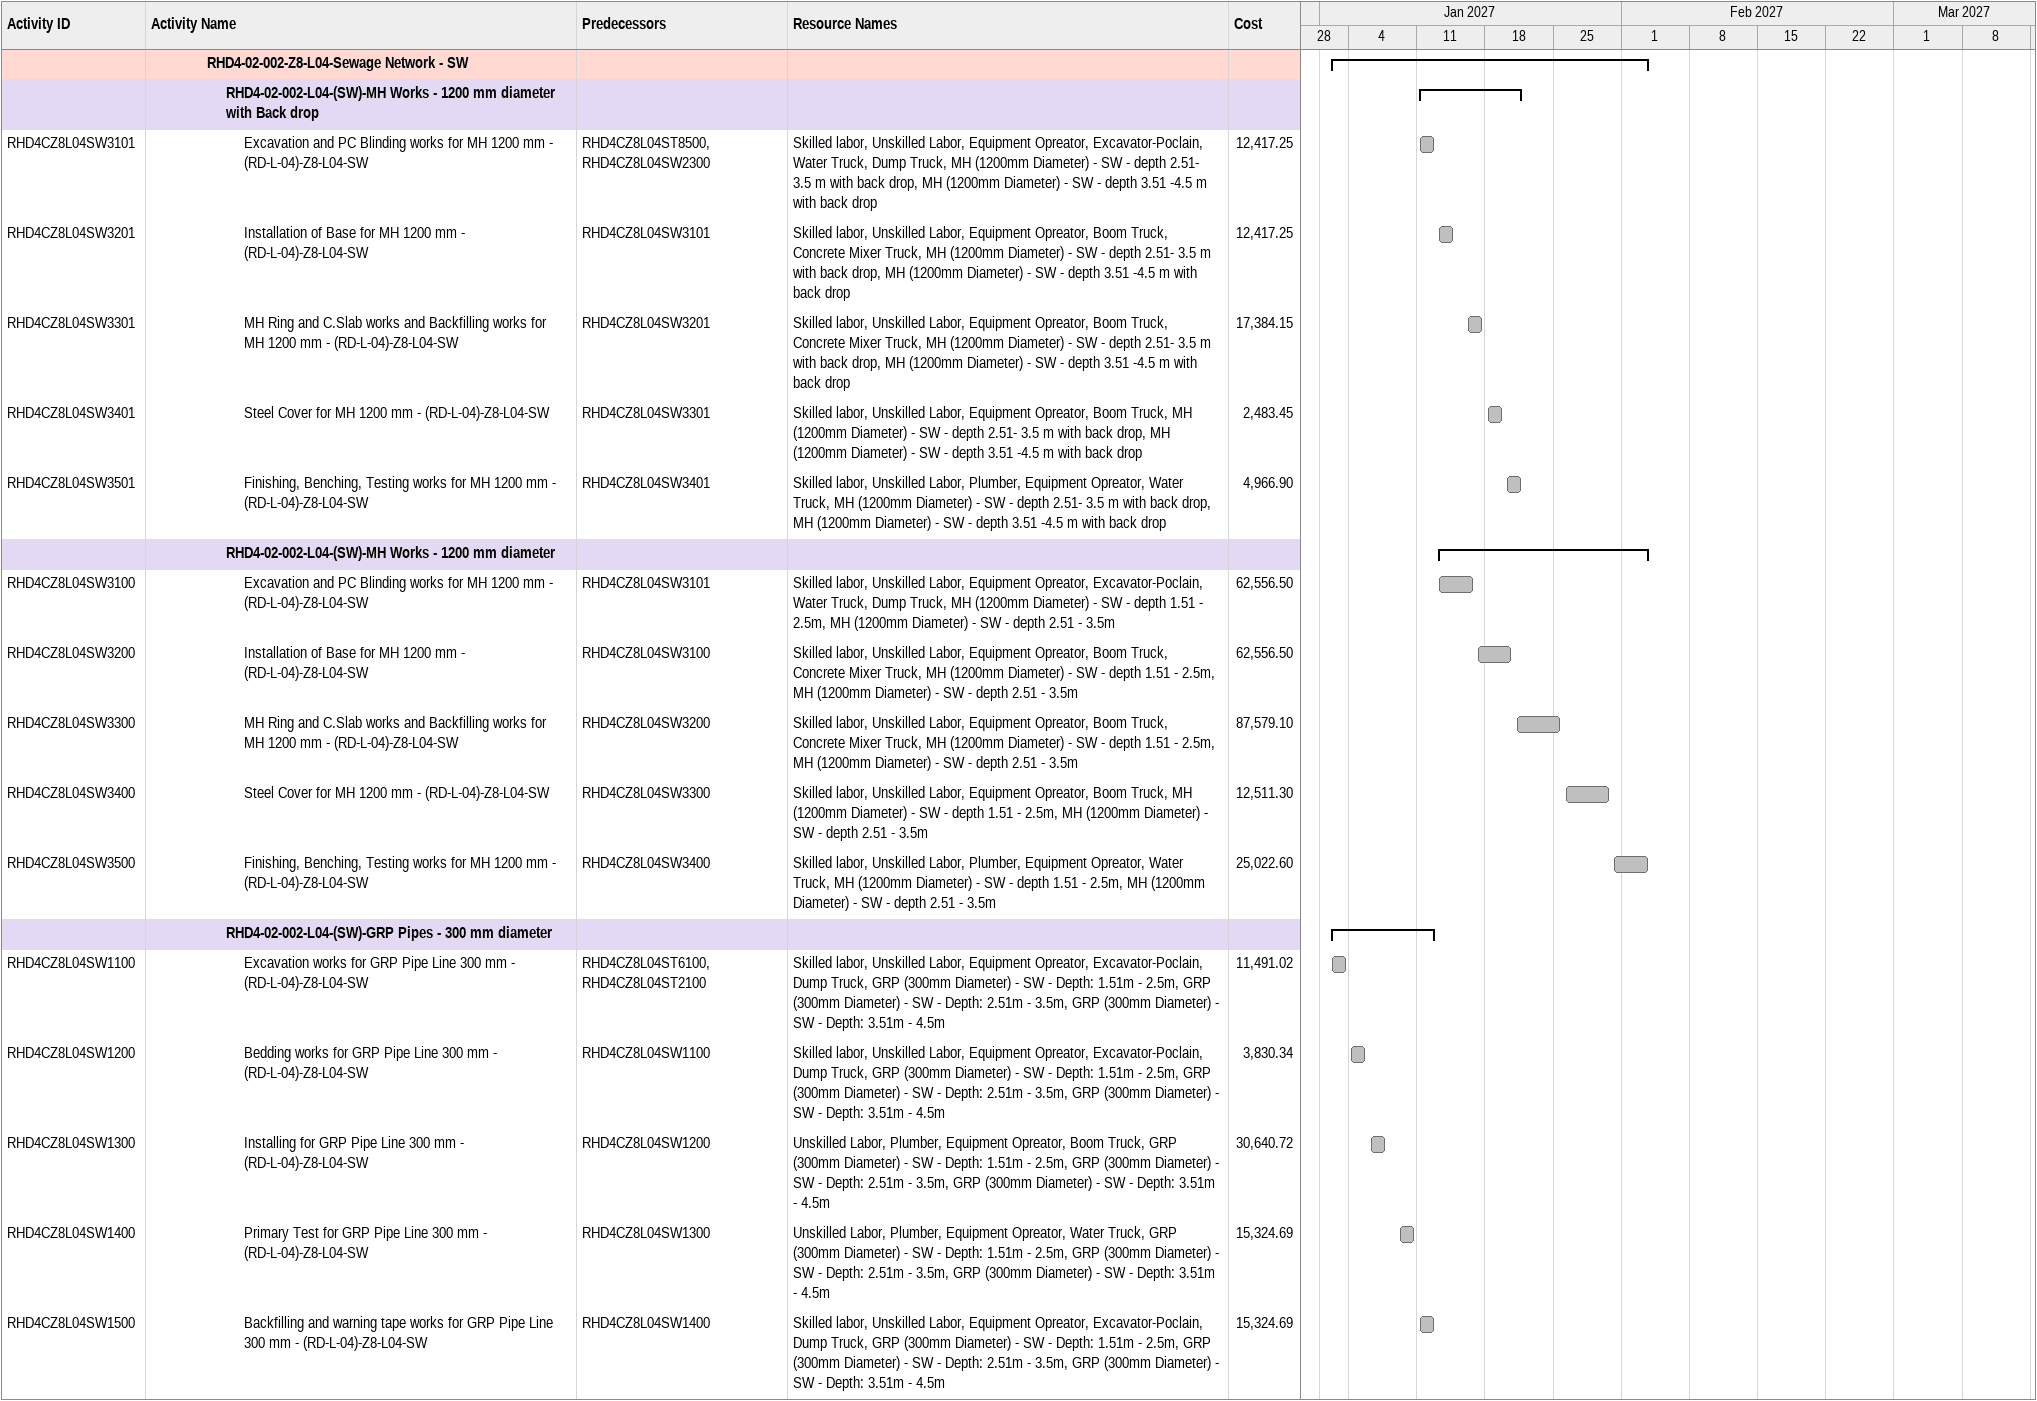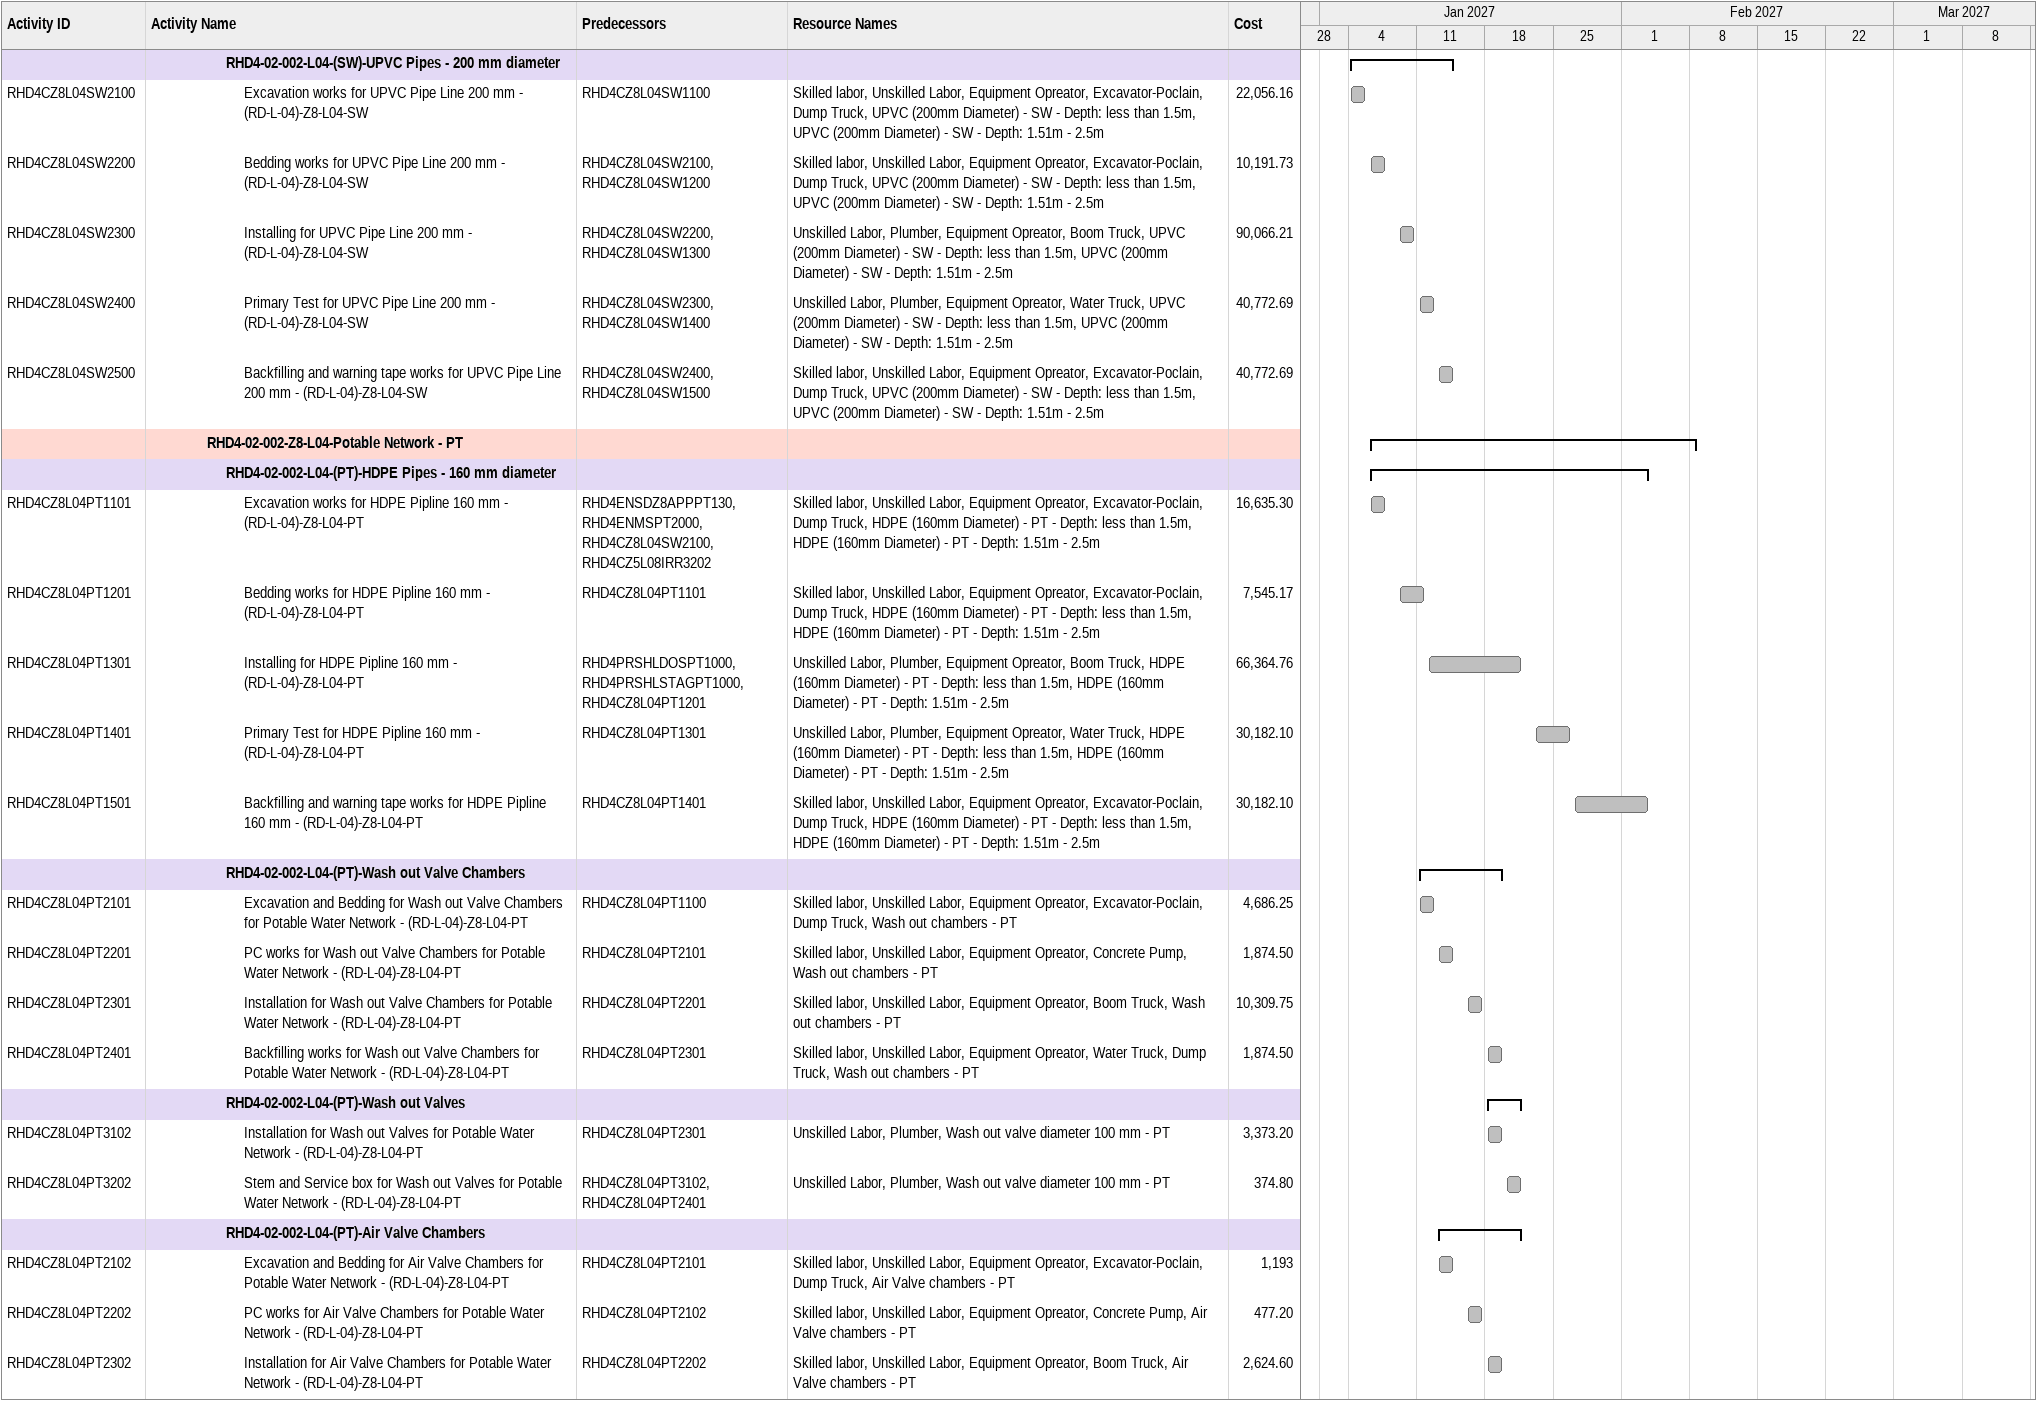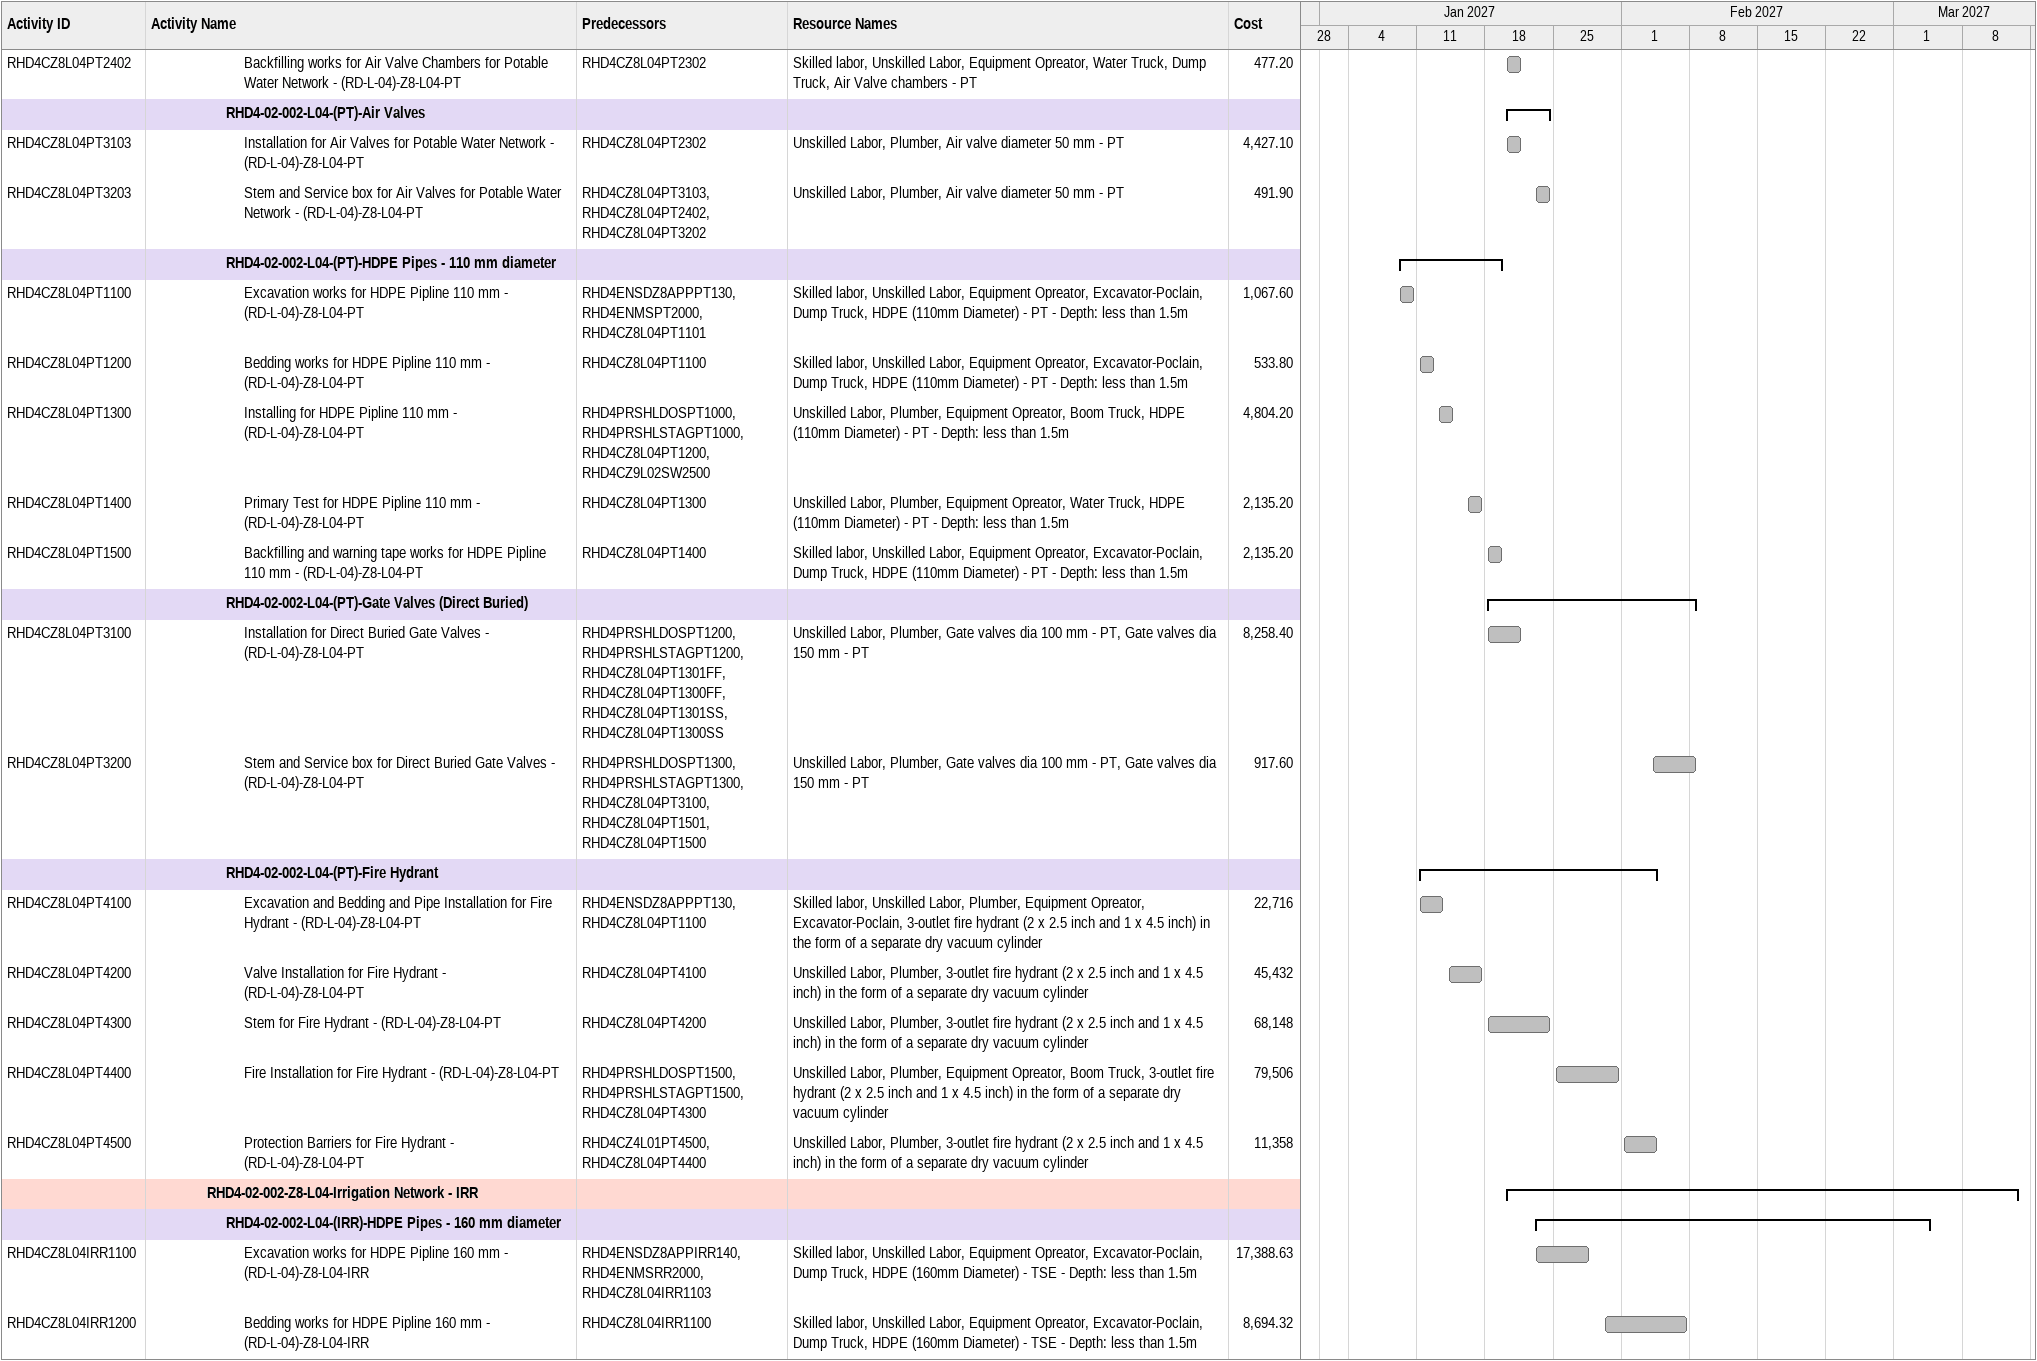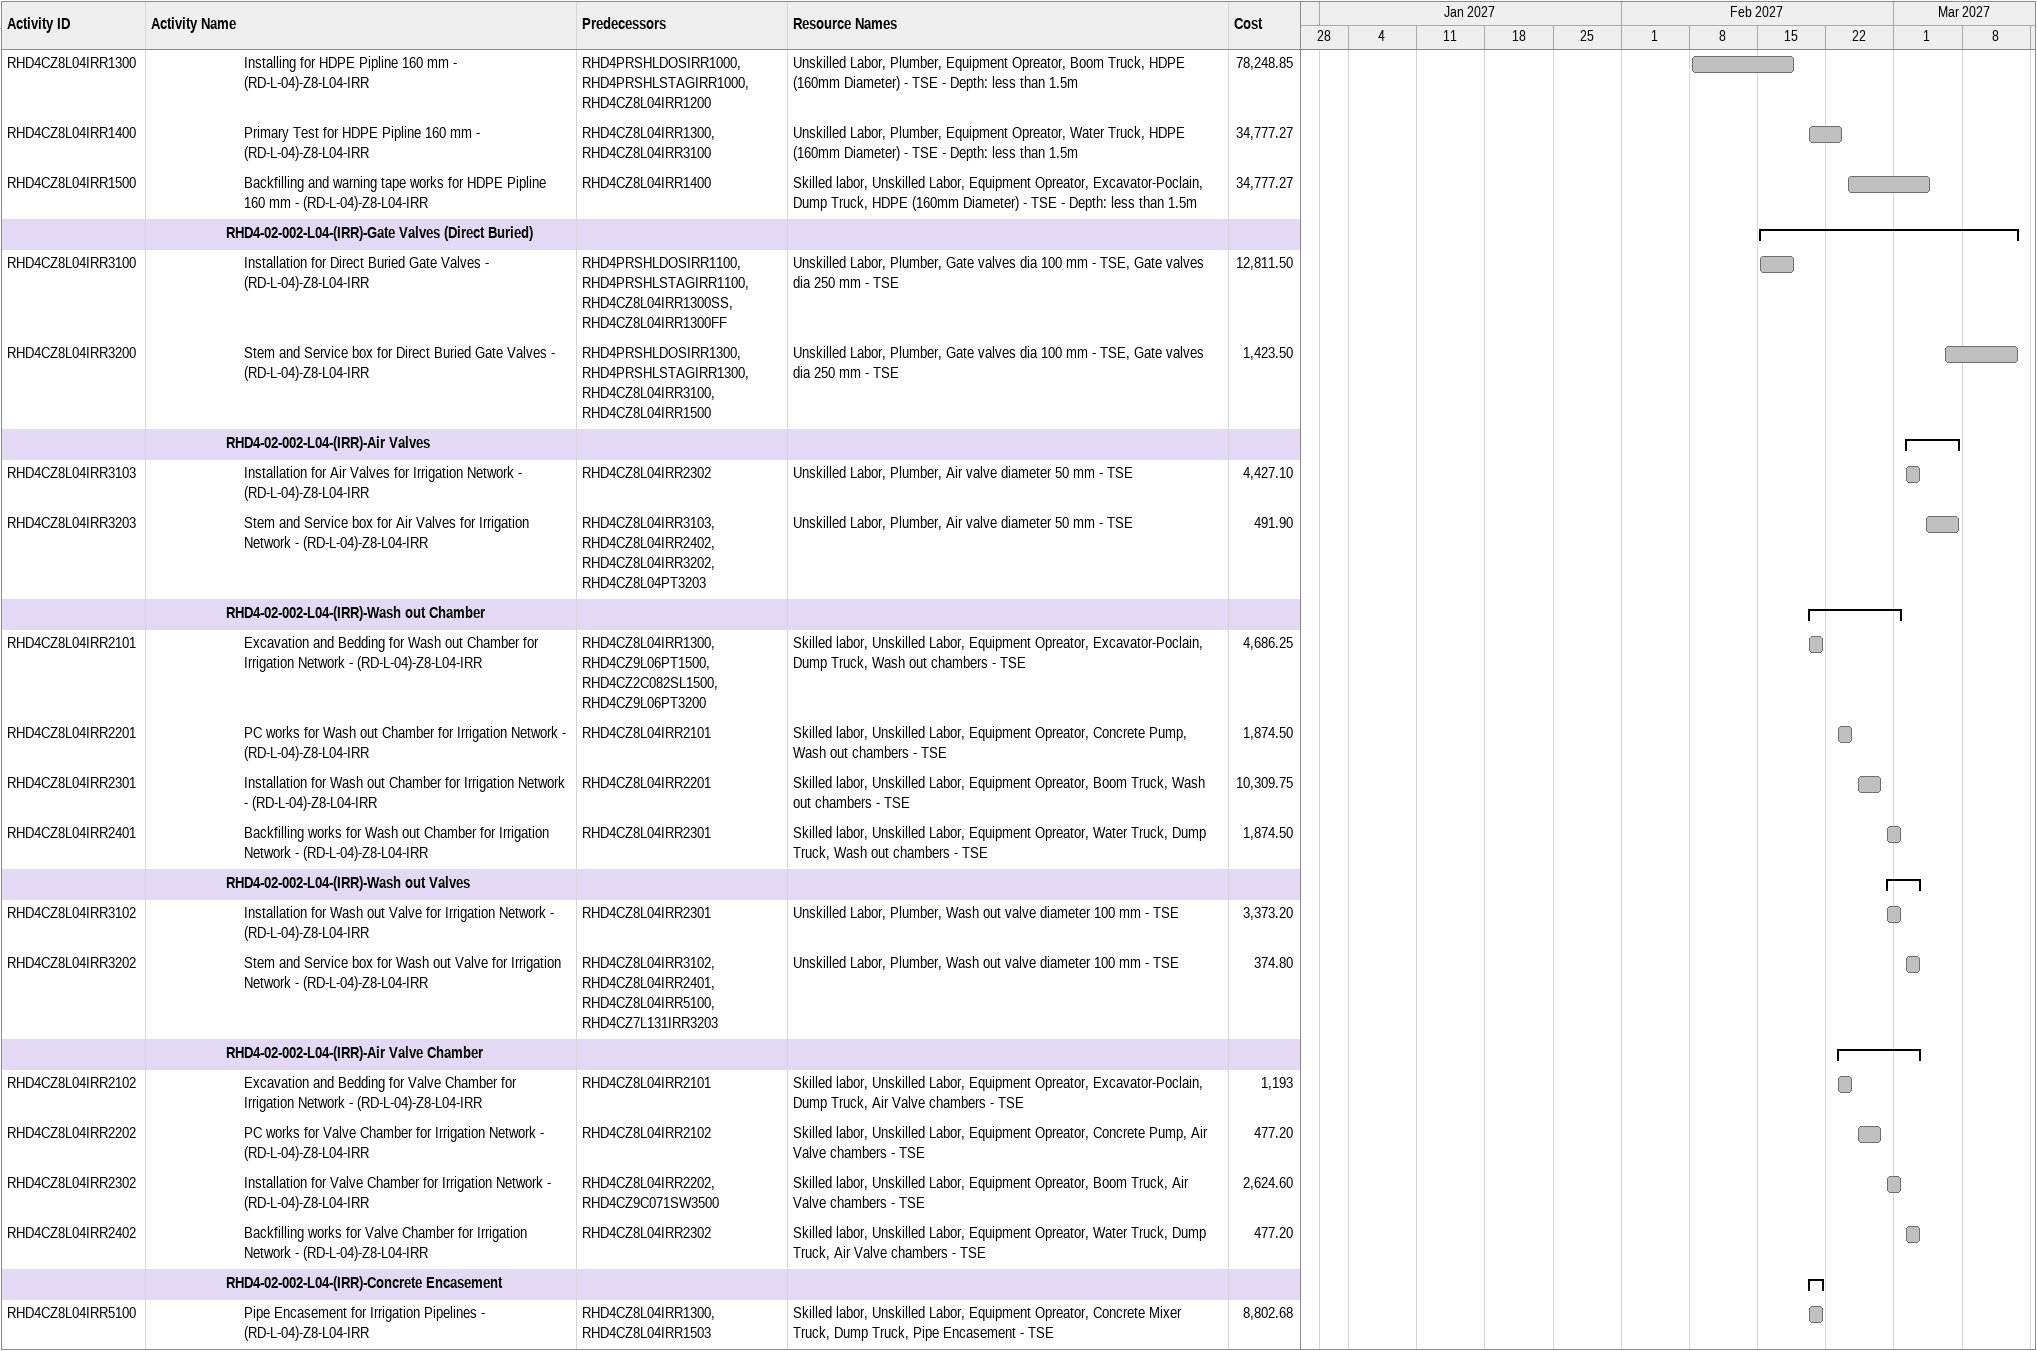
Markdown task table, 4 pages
| ID | Level | Task | Start | Finish | Predecessors | Resources | Cost |
|---|---|---|---|---|---|---|---|
|  | 4 | **RHD4-02-002-Z8-L04-Sewage Network - SW** | 2027-01-02 | 2027-02-03 |  |  |  |
|  | 5 | **RHD4-02-002-L04-(SW)-MH Works - 1200 mm diameter with Back drop** | 2027-01-11 | 2027-01-21 |  |  |  |
| RHD4CZ8L04SW3101 | 6 | Excavation and PC Blinding works for MH 1200 mm - (RD-L-04)-Z8-L04-SW | 2027-01-11 | 2027-01-12 | RHD4CZ8L04ST8500, RHD4CZ8L04SW2300 | Skilled labor, Unskilled Labor, Equipment Opreator, Excavator-Poclain, Water Truck, Dump Truck, MH (1200mm Diameter) - SW - depth 2.51- 3.5 m with back drop, MH (1200mm Diameter) - SW - depth 3.51 -4.5 m with back drop | 12417.25 |
| RHD4CZ8L04SW3201 | 6 | Installation of Base for MH 1200 mm - (RD-L-04)-Z8-L04-SW | 2027-01-13 | 2027-01-14 | RHD4CZ8L04SW3101 | Skilled labor, Unskilled Labor, Equipment Opreator, Boom Truck, Concrete Mixer Truck, MH (1200mm Diameter) - SW - depth 2.51- 3.5 m with back drop, MH (1200mm Diameter) - SW - depth 3.51 -4.5 m with back drop | 12417.25 |
| RHD4CZ8L04SW3301 | 6 | MH Ring and C.Slab works and Backfilling works for MH 1200 mm - (RD-L-04)-Z8-L04-SW | 2027-01-16 | 2027-01-17 | RHD4CZ8L04SW3201 | Skilled labor, Unskilled Labor, Equipment Opreator, Boom Truck, Concrete Mixer Truck, MH (1200mm Diameter) - SW - depth 2.51- 3.5 m with back drop, MH (1200mm Diameter) - SW - depth 3.51 -4.5 m with back drop | 17384.15 |
| RHD4CZ8L04SW3401 | 6 | Steel Cover for MH 1200 mm - (RD-L-04)-Z8-L04-SW | 2027-01-18 | 2027-01-19 | RHD4CZ8L04SW3301 | Skilled labor, Unskilled Labor, Equipment Opreator, Boom Truck, MH (1200mm Diameter) - SW - depth 2.51- 3.5 m with back drop, MH (1200mm Diameter) - SW - depth 3.51 -4.5 m with back drop | 2483.45 |
| RHD4CZ8L04SW3501 | 6 | Finishing, Benching, Testing works for MH 1200 mm - (RD-L-04)-Z8-L04-SW | 2027-01-20 | 2027-01-21 | RHD4CZ8L04SW3401 | Skilled labor, Unskilled Labor, Plumber, Equipment Opreator, Water Truck, MH (1200mm Diameter) - SW - depth 2.51- 3.5 m with back drop, MH (1200mm Diameter) - SW - depth 3.51 -4.5 m with back drop | 4966.90 |
|  | 5 | **RHD4-02-002-L04-(SW)-MH Works - 1200 mm diameter** | 2027-01-13 | 2027-02-03 |  |  |  |
| RHD4CZ8L04SW3100 | 6 | Excavation and PC Blinding works for MH 1200 mm - (RD-L-04)-Z8-L04-SW | 2027-01-13 | 2027-01-16 | RHD4CZ8L04SW3101 | Skilled labor, Unskilled Labor, Equipment Opreator, Excavator-Poclain, Water Truck, Dump Truck, MH (1200mm Diameter) - SW - depth 1.51 - 2.5m, MH (1200mm Diameter) - SW - depth 2.51 - 3.5m | 62556.50 |
| RHD4CZ8L04SW3200 | 6 | Installation of Base for MH 1200 mm - (RD-L-04)-Z8-L04-SW | 2027-01-17 | 2027-01-20 | RHD4CZ8L04SW3100 | Skilled labor, Unskilled Labor, Equipment Opreator, Boom Truck, Concrete Mixer Truck, MH (1200mm Diameter) - SW - depth 1.51 - 2.5m, MH (1200mm Diameter) - SW - depth 2.51 - 3.5m | 62556.50 |
| RHD4CZ8L04SW3300 | 6 | MH Ring and C.Slab works and Backfilling works for MH 1200 mm - (RD-L-04)-Z8-L04-SW | 2027-01-21 | 2027-01-25 | RHD4CZ8L04SW3200 | Skilled labor, Unskilled Labor, Equipment Opreator, Boom Truck, Concrete Mixer Truck, MH (1200mm Diameter) - SW - depth 1.51 - 2.5m, MH (1200mm Diameter) - SW - depth 2.51 - 3.5m | 87579.10 |
| RHD4CZ8L04SW3400 | 6 | Steel Cover for MH 1200 mm - (RD-L-04)-Z8-L04-SW | 2027-01-26 | 2027-01-30 | RHD4CZ8L04SW3300 | Skilled labor, Unskilled Labor, Equipment Opreator, Boom Truck, MH (1200mm Diameter) - SW - depth 1.51 - 2.5m, MH (1200mm Diameter) - SW - depth 2.51 - 3.5m | 12511.30 |
| RHD4CZ8L04SW3500 | 6 | Finishing, Benching, Testing works for MH 1200 mm - (RD-L-04)-Z8-L04-SW | 2027-01-31 | 2027-02-03 | RHD4CZ8L04SW3400 | Skilled labor, Unskilled Labor, Plumber, Equipment Opreator, Water Truck, MH (1200mm Diameter) - SW - depth 1.51 - 2.5m, MH (1200mm Diameter) - SW - depth 2.51 - 3.5m | 25022.60 |
|  | 5 | **RHD4-02-002-L04-(SW)-GRP Pipes - 300 mm diameter** | 2027-01-02 | 2027-01-12 |  |  |  |
| RHD4CZ8L04SW1100 | 6 | Excavation works for GRP Pipe Line 300 mm - (RD-L-04)-Z8-L04-SW | 2027-01-02 | 2027-01-03 | RHD4CZ8L04ST6100, RHD4CZ8L04ST2100 | Skilled labor, Unskilled Labor, Equipment Opreator, Excavator-Poclain, Dump Truck, GRP (300mm Diameter) - SW - Depth: 1.51m - 2.5m, GRP (300mm Diameter) - SW - Depth: 2.51m - 3.5m, GRP (300mm Diameter) - SW - Depth: 3.51m - 4.5m | 11491.02 |
| RHD4CZ8L04SW1200 | 6 | Bedding works for GRP Pipe Line 300 mm - (RD-L-04)-Z8-L04-SW | 2027-01-04 | 2027-01-05 | RHD4CZ8L04SW1100 | Skilled labor, Unskilled Labor, Equipment Opreator, Excavator-Poclain, Dump Truck, GRP (300mm Diameter) - SW - Depth: 1.51m - 2.5m, GRP (300mm Diameter) - SW - Depth: 2.51m - 3.5m, GRP (300mm Diameter) - SW - Depth: 3.51m - 4.5m | 3830.34 |
| RHD4CZ8L04SW1300 | 6 | Installing for GRP Pipe Line 300 mm - (RD-L-04)-Z8-L04-SW | 2027-01-06 | 2027-01-07 | RHD4CZ8L04SW1200 | Unskilled Labor, Plumber, Equipment Opreator, Boom Truck, GRP (300mm Diameter) - SW - Depth: 1.51m - 2.5m, GRP (300mm Diameter) - SW - Depth: 2.51m - 3.5m, GRP (300mm Diameter) - SW - Depth: 3.51m - 4.5m | 30640.72 |
| RHD4CZ8L04SW1400 | 6 | Primary Test for GRP Pipe Line 300 mm - (RD-L-04)-Z8-L04-SW | 2027-01-09 | 2027-01-10 | RHD4CZ8L04SW1300 | Unskilled Labor, Plumber, Equipment Opreator, Water Truck, GRP (300mm Diameter) - SW - Depth: 1.51m - 2.5m, GRP (300mm Diameter) - SW - Depth: 2.51m - 3.5m, GRP (300mm Diameter) - SW - Depth: 3.51m - 4.5m | 15324.69 |
| RHD4CZ8L04SW1500 | 6 | Backfilling and warning tape works for GRP Pipe Line 300 mm - (RD-L-04)-Z8-L04-SW | 2027-01-11 | 2027-01-12 | RHD4CZ8L04SW1400 | Skilled labor, Unskilled Labor, Equipment Opreator, Excavator-Poclain, Dump Truck, GRP (300mm Diameter) - SW - Depth: 1.51m - 2.5m, GRP (300mm Diameter) - SW - Depth: 2.51m - 3.5m, GRP (300mm Diameter) - SW - Depth: 3.51m - 4.5m | 15324.69 |
|  | 5 | **RHD4-02-002-L04-(SW)-UPVC Pipes - 200 mm diameter** | 2027-01-04 | 2027-01-14 |  |  |  |
| RHD4CZ8L04SW2100 | 6 | Excavation works for UPVC Pipe Line 200 mm - (RD-L-04)-Z8-L04-SW | 2027-01-04 | 2027-01-05 | RHD4CZ8L04SW1100 | Skilled labor, Unskilled Labor, Equipment Opreator, Excavator-Poclain, Dump Truck, UPVC (200mm Diameter) - SW - Depth: less than 1.5m, UPVC (200mm Diameter) - SW - Depth: 1.51m - 2.5m | 22056.16 |
| RHD4CZ8L04SW2200 | 6 | Bedding works for UPVC Pipe Line 200 mm - (RD-L-04)-Z8-L04-SW | 2027-01-06 | 2027-01-07 | RHD4CZ8L04SW2100, RHD4CZ8L04SW1200 | Skilled labor, Unskilled Labor, Equipment Opreator, Excavator-Poclain, Dump Truck, UPVC (200mm Diameter) - SW - Depth: less than 1.5m, UPVC (200mm Diameter) - SW - Depth: 1.51m - 2.5m | 10191.73 |
| RHD4CZ8L04SW2300 | 6 | Installing for UPVC Pipe Line 200 mm - (RD-L-04)-Z8-L04-SW | 2027-01-09 | 2027-01-10 | RHD4CZ8L04SW2200, RHD4CZ8L04SW1300 | Unskilled Labor, Plumber, Equipment Opreator, Boom Truck, UPVC (200mm Diameter) - SW - Depth: less than 1.5m, UPVC (200mm Diameter) - SW - Depth: 1.51m - 2.5m | 90066.21 |
| RHD4CZ8L04SW2400 | 6 | Primary Test for UPVC Pipe Line 200 mm - (RD-L-04)-Z8-L04-SW | 2027-01-11 | 2027-01-12 | RHD4CZ8L04SW2300, RHD4CZ8L04SW1400 | Unskilled Labor, Plumber, Equipment Opreator, Water Truck, UPVC (200mm Diameter) - SW - Depth: less than 1.5m, UPVC (200mm Diameter) - SW - Depth: 1.51m - 2.5m | 40772.69 |
| RHD4CZ8L04SW2500 | 6 | Backfilling and warning tape works for UPVC Pipe Line 200 mm - (RD-L-04)-Z8-L04-SW | 2027-01-13 | 2027-01-14 | RHD4CZ8L04SW2400, RHD4CZ8L04SW1500 | Skilled labor, Unskilled Labor, Equipment Opreator, Excavator-Poclain, Dump Truck, UPVC (200mm Diameter) - SW - Depth: less than 1.5m, UPVC (200mm Diameter) - SW - Depth: 1.51m - 2.5m | 40772.69 |
|  | 4 | **RHD4-02-002-Z8-L04-Potable Network - PT** | 2027-01-06 | 2027-02-08 |  |  |  |
|  | 5 | **RHD4-02-002-L04-(PT)-HDPE Pipes - 160 mm diameter** | 2027-01-06 | 2027-02-03 |  |  |  |
| RHD4CZ8L04PT1101 | 6 | Excavation works for HDPE Pipline 160 mm - (RD-L-04)-Z8-L04-PT | 2027-01-06 | 2027-01-07 | RHD4ENSDZ8APPPT130, RHD4ENMSPT2000, RHD4CZ8L04SW2100, RHD4CZ5L08IRR3202 | Skilled labor, Unskilled Labor, Equipment Opreator, Excavator-Poclain, Dump Truck, HDPE (160mm Diameter) - PT - Depth: less than 1.5m, HDPE (160mm Diameter) - PT - Depth: 1.51m - 2.5m | 16635.30 |
| RHD4CZ8L04PT1201 | 6 | Bedding works for HDPE Pipline 160 mm - (RD-L-04)-Z8-L04-PT | 2027-01-09 | 2027-01-11 | RHD4CZ8L04PT1101 | Skilled labor, Unskilled Labor, Equipment Opreator, Excavator-Poclain, Dump Truck, HDPE (160mm Diameter) - PT - Depth: less than 1.5m, HDPE (160mm Diameter) - PT - Depth: 1.51m - 2.5m | 7545.17 |
| RHD4CZ8L04PT1301 | 6 | Installing for HDPE Pipline 160 mm - (RD-L-04)-Z8-L04-PT | 2027-01-12 | 2027-01-21 | RHD4PRSHLDOSPT1000, RHD4PRSHLSTAGPT1000, RHD4CZ8L04PT1201 | Unskilled Labor, Plumber, Equipment Opreator, Boom Truck, HDPE (160mm Diameter) - PT - Depth: less than 1.5m, HDPE (160mm Diameter) - PT - Depth: 1.51m - 2.5m | 66364.76 |
| RHD4CZ8L04PT1401 | 6 | Primary Test for HDPE Pipline 160 mm - (RD-L-04)-Z8-L04-PT | 2027-01-23 | 2027-01-26 | RHD4CZ8L04PT1301 | Unskilled Labor, Plumber, Equipment Opreator, Water Truck, HDPE (160mm Diameter) - PT - Depth: less than 1.5m, HDPE (160mm Diameter) - PT - Depth: 1.51m - 2.5m | 30182.10 |
| RHD4CZ8L04PT1501 | 6 | Backfilling and warning tape works for HDPE Pipline 160 mm - (RD-L-04)-Z8-L04-PT | 2027-01-27 | 2027-02-03 | RHD4CZ8L04PT1401 | Skilled labor, Unskilled Labor, Equipment Opreator, Excavator-Poclain, Dump Truck, HDPE (160mm Diameter) - PT - Depth: less than 1.5m, HDPE (160mm Diameter) - PT - Depth: 1.51m - 2.5m | 30182.10 |
|  | 5 | **RHD4-02-002-L04-(PT)-Wash out Valve Chambers** | 2027-01-11 | 2027-01-19 |  |  |  |
| RHD4CZ8L04PT2101 | 6 | Excavation and Bedding for Wash out Valve Chambers for Potable Water Network - (RD-L-04)-Z8-L04-PT | 2027-01-11 | 2027-01-12 | RHD4CZ8L04PT1100 | Skilled labor, Unskilled Labor, Equipment Opreator, Excavator-Poclain, Dump Truck, Wash out chambers - PT | 4686.25 |
| RHD4CZ8L04PT2201 | 6 | PC works for Wash out Valve Chambers for Potable Water Network - (RD-L-04)-Z8-L04-PT | 2027-01-13 | 2027-01-14 | RHD4CZ8L04PT2101 | Skilled labor, Unskilled Labor, Equipment Opreator, Concrete Pump, Wash out chambers - PT | 1874.50 |
| RHD4CZ8L04PT2301 | 6 | Installation for Wash out Valve Chambers for Potable Water Network - (RD-L-04)-Z8-L04-PT | 2027-01-16 | 2027-01-17 | RHD4CZ8L04PT2201 | Skilled labor, Unskilled Labor, Equipment Opreator, Boom Truck, Wash out chambers - PT | 10309.75 |
| RHD4CZ8L04PT2401 | 6 | Backfilling works for Wash out Valve Chambers for Potable Water Network - (RD-L-04)-Z8-L04-PT | 2027-01-18 | 2027-01-19 | RHD4CZ8L04PT2301 | Skilled labor, Unskilled Labor, Equipment Opreator, Water Truck, Dump Truck, Wash out chambers - PT | 1874.50 |
|  | 5 | **RHD4-02-002-L04-(PT)-Wash out Valves** | 2027-01-18 | 2027-01-21 |  |  |  |
| RHD4CZ8L04PT3102 | 6 | Installation for Wash out Valves for Potable Water Network - (RD-L-04)-Z8-L04-PT | 2027-01-18 | 2027-01-19 | RHD4CZ8L04PT2301 | Unskilled Labor, Plumber, Wash out valve diameter 100 mm - PT | 3373.20 |
| RHD4CZ8L04PT3202 | 6 | Stem and Service box for Wash out Valves for Potable Water Network - (RD-L-04)-Z8-L04-PT | 2027-01-20 | 2027-01-21 | RHD4CZ8L04PT3102, RHD4CZ8L04PT2401 | Unskilled Labor, Plumber, Wash out valve diameter 100 mm - PT | 374.80 |
|  | 5 | **RHD4-02-002-L04-(PT)-Air Valve Chambers** | 2027-01-13 | 2027-01-21 |  |  |  |
| RHD4CZ8L04PT2102 | 6 | Excavation and Bedding for Air Valve Chambers for Potable Water Network - (RD-L-04)-Z8-L04-PT | 2027-01-13 | 2027-01-14 | RHD4CZ8L04PT2101 | Skilled labor, Unskilled Labor, Equipment Opreator, Excavator-Poclain, Dump Truck, Air Valve chambers - PT | 1193 |
| RHD4CZ8L04PT2202 | 6 | PC works for Air Valve Chambers for Potable Water Network - (RD-L-04)-Z8-L04-PT | 2027-01-16 | 2027-01-17 | RHD4CZ8L04PT2102 | Skilled labor, Unskilled Labor, Equipment Opreator, Concrete Pump, Air Valve chambers - PT | 477.20 |
| RHD4CZ8L04PT2302 | 6 | Installation for Air Valve Chambers for Potable Water Network - (RD-L-04)-Z8-L04-PT | 2027-01-18 | 2027-01-19 | RHD4CZ8L04PT2202 | Skilled labor, Unskilled Labor, Equipment Opreator, Boom Truck, Air Valve chambers - PT | 2624.60 |
| RHD4CZ8L04PT2402 | 6 | Backfilling works for Air Valve Chambers for Potable Water Network - (RD-L-04)-Z8-L04-PT | 2027-01-20 | 2027-01-21 | RHD4CZ8L04PT2302 | Skilled labor, Unskilled Labor, Equipment Opreator, Water Truck, Dump Truck, Air Valve chambers - PT | 477.20 |
|  | 5 | **RHD4-02-002-L04-(PT)-Air Valves** | 2027-01-20 | 2027-01-24 |  |  |  |
| RHD4CZ8L04PT3103 | 6 | Installation for Air Valves for Potable Water Network - (RD-L-04)-Z8-L04-PT | 2027-01-20 | 2027-01-21 | RHD4CZ8L04PT2302 | Unskilled Labor, Plumber, Air valve diameter 50 mm - PT | 4427.10 |
| RHD4CZ8L04PT3203 | 6 | Stem and Service box for Air Valves for Potable Water Network - (RD-L-04)-Z8-L04-PT | 2027-01-23 | 2027-01-24 | RHD4CZ8L04PT3103, RHD4CZ8L04PT2402, RHD4CZ8L04PT3202 | Unskilled Labor, Plumber, Air valve diameter 50 mm - PT | 491.90 |
|  | 5 | **RHD4-02-002-L04-(PT)-HDPE Pipes - 110 mm diameter** | 2027-01-09 | 2027-01-19 |  |  |  |
| RHD4CZ8L04PT1100 | 6 | Excavation works for HDPE Pipline 110 mm - (RD-L-04)-Z8-L04-PT | 2027-01-09 | 2027-01-10 | RHD4ENSDZ8APPPT130, RHD4ENMSPT2000, RHD4CZ8L04PT1101 | Skilled labor, Unskilled Labor, Equipment Opreator, Excavator-Poclain, Dump Truck, HDPE (110mm Diameter) - PT - Depth: less than 1.5m | 1067.60 |
| RHD4CZ8L04PT1200 | 6 | Bedding works for HDPE Pipline 110 mm - (RD-L-04)-Z8-L04-PT | 2027-01-11 | 2027-01-12 | RHD4CZ8L04PT1100 | Skilled labor, Unskilled Labor, Equipment Opreator, Excavator-Poclain, Dump Truck, HDPE (110mm Diameter) - PT - Depth: less than 1.5m | 533.80 |
| RHD4CZ8L04PT1300 | 6 | Installing for HDPE Pipline 110 mm - (RD-L-04)-Z8-L04-PT | 2027-01-13 | 2027-01-14 | RHD4PRSHLDOSPT1000, RHD4PRSHLSTAGPT1000, RHD4CZ8L04PT1200, RHD4CZ9L02SW2500 | Unskilled Labor, Plumber, Equipment Opreator, Boom Truck, HDPE (110mm Diameter) - PT - Depth: less than 1.5m | 4804.20 |
| RHD4CZ8L04PT1400 | 6 | Primary Test for HDPE Pipline 110 mm - (RD-L-04)-Z8-L04-PT | 2027-01-16 | 2027-01-17 | RHD4CZ8L04PT1300 | Unskilled Labor, Plumber, Equipment Opreator, Water Truck, HDPE (110mm Diameter) - PT - Depth: less than 1.5m | 2135.20 |
| RHD4CZ8L04PT1500 | 6 | Backfilling and warning tape works for HDPE Pipline 110 mm - (RD-L-04)-Z8-L04-PT | 2027-01-18 | 2027-01-19 | RHD4CZ8L04PT1400 | Skilled labor, Unskilled Labor, Equipment Opreator, Excavator-Poclain, Dump Truck, HDPE (110mm Diameter) - PT - Depth: less than 1.5m | 2135.20 |
|  | 5 | **RHD4-02-002-L04-(PT)-Gate Valves (Direct Buried)** | 2027-01-18 | 2027-02-08 |  |  |  |
| RHD4CZ8L04PT3100 | 6 | Installation for Direct Buried Gate Valves - (RD-L-04)-Z8-L04-PT | 2027-01-18 | 2027-01-21 | RHD4PRSHLDOSPT1200, RHD4PRSHLSTAGPT1200, RHD4CZ8L04PT1301FF, RHD4CZ8L04PT1300FF, RHD4CZ8L04PT1301SS, RHD4CZ8L04PT1300SS | Unskilled Labor, Plumber, Gate valves dia 100 mm - PT, Gate valves dia 150 mm - PT | 8258.40 |
| RHD4CZ8L04PT3200 | 6 | Stem and Service box for Direct Buried Gate Valves - (RD-L-04)-Z8-L04-PT | 2027-02-04 | 2027-02-08 | RHD4PRSHLDOSPT1300, RHD4PRSHLSTAGPT1300, RHD4CZ8L04PT3100, RHD4CZ8L04PT1501, RHD4CZ8L04PT1500 | Unskilled Labor, Plumber, Gate valves dia 100 mm - PT, Gate valves dia 150 mm - PT | 917.60 |
|  | 5 | **RHD4-02-002-L04-(PT)-Fire Hydrant** | 2027-01-11 | 2027-02-04 |  |  |  |
| RHD4CZ8L04PT4100 | 6 | Excavation and Bedding and Pipe Installation for Fire Hydrant - (RD-L-04)-Z8-L04-PT | 2027-01-11 | 2027-01-13 | RHD4ENSDZ8APPPT130, RHD4CZ8L04PT1100 | Skilled labor, Unskilled Labor, Plumber, Equipment Opreator, Excavator-Poclain, 3-outlet fire hydrant (2 x 2.5 inch and 1 x 4.5 inch) in the form of a separate dry vacuum cylinder | 22716 |
| RHD4CZ8L04PT4200 | 6 | Valve Installation for Fire Hydrant - (RD-L-04)-Z8-L04-PT | 2027-01-14 | 2027-01-17 | RHD4CZ8L04PT4100 | Unskilled Labor, Plumber, 3-outlet fire hydrant (2 x 2.5 inch and 1 x 4.5 inch) in the form of a separate dry vacuum cylinder | 45432 |
| RHD4CZ8L04PT4300 | 6 | Stem for Fire Hydrant - (RD-L-04)-Z8-L04-PT | 2027-01-18 | 2027-01-24 | RHD4CZ8L04PT4200 | Unskilled Labor, Plumber, 3-outlet fire hydrant (2 x 2.5 inch and 1 x 4.5 inch) in the form of a separate dry vacuum cylinder | 68148 |
| RHD4CZ8L04PT4400 | 6 | Fire Installation for Fire Hydrant - (RD-L-04)-Z8-L04-PT | 2027-01-25 | 2027-01-31 | RHD4PRSHLDOSPT1500, RHD4PRSHLSTAGPT1500, RHD4CZ8L04PT4300 | Unskilled Labor, Plumber, Equipment Opreator, Boom Truck, 3-outlet fire hydrant (2 x 2.5 inch and 1 x 4.5 inch) in the form of a separate dry vacuum cylinder | 79506 |
| RHD4CZ8L04PT4500 | 6 | Protection Barriers for Fire Hydrant - (RD-L-04)-Z8-L04-PT | 2027-02-01 | 2027-02-04 | RHD4CZ4L01PT4500, RHD4CZ8L04PT4400 | Unskilled Labor, Plumber, 3-outlet fire hydrant (2 x 2.5 inch and 1 x 4.5 inch) in the form of a separate dry vacuum cylinder | 11358 |
|  | 4 | **RHD4-02-002-Z8-L04-Irrigation Network - IRR** | 2027-01-20 | 2027-03-13 |  |  |  |
|  | 5 | **RHD4-02-002-L04-(IRR)-HDPE Pipes - 160 mm diameter** | 2027-01-23 | 2027-03-04 |  |  |  |
| RHD4CZ8L04IRR1100 | 6 | Excavation works for HDPE Pipline 160 mm - (RD-L-04)-Z8-L04-IRR | 2027-01-23 | 2027-01-28 | RHD4ENSDZ8APPIRR140, RHD4ENMSRR2000, RHD4CZ8L04IRR1103 | Skilled labor, Unskilled Labor, Equipment Opreator, Excavator-Poclain, Dump Truck, HDPE (160mm Diameter) - TSE - Depth: less than 1.5m | 17388.63 |
| RHD4CZ8L04IRR1200 | 6 | Bedding works for HDPE Pipline 160 mm - (RD-L-04)-Z8-L04-IRR | 2027-01-30 | 2027-02-07 | RHD4CZ8L04IRR1100 | Skilled labor, Unskilled Labor, Equipment Opreator, Excavator-Poclain, Dump Truck, HDPE (160mm Diameter) - TSE - Depth: less than 1.5m | 8694.32 |
| RHD4CZ8L04IRR1300 | 6 | Installing for HDPE Pipline 160 mm - (RD-L-04)-Z8-L04-IRR | 2027-02-08 | 2027-02-18 | RHD4PRSHLDOSIRR1000, RHD4PRSHLSTAGIRR1000, RHD4CZ8L04IRR1200 | Unskilled Labor, Plumber, Equipment Opreator, Boom Truck, HDPE (160mm Diameter) - TSE - Depth: less than 1.5m | 78248.85 |
| RHD4CZ8L04IRR1400 | 6 | Primary Test for HDPE Pipline 160 mm - (RD-L-04)-Z8-L04-IRR | 2027-02-20 | 2027-02-23 | RHD4CZ8L04IRR1300, RHD4CZ8L04IRR3100 | Unskilled Labor, Plumber, Equipment Opreator, Water Truck, HDPE (160mm Diameter) - TSE - Depth: less than 1.5m | 34777.27 |
| RHD4CZ8L04IRR1500 | 6 | Backfilling and warning tape works for HDPE Pipline 160 mm - (RD-L-04)-Z8-L04-IRR | 2027-02-24 | 2027-03-04 | RHD4CZ8L04IRR1400 | Skilled labor, Unskilled Labor, Equipment Opreator, Excavator-Poclain, Dump Truck, HDPE (160mm Diameter) - TSE - Depth: less than 1.5m | 34777.27 |
|  | 5 | **RHD4-02-002-L04-(IRR)-Gate Valves (Direct Buried)** | 2027-02-15 | 2027-03-13 |  |  |  |
| RHD4CZ8L04IRR3100 | 6 | Installation for Direct Buried Gate Valves - (RD-L-04)-Z8-L04-IRR | 2027-02-15 | 2027-02-18 | RHD4PRSHLDOSIRR1100, RHD4PRSHLSTAGIRR1100, RHD4CZ8L04IRR1300SS, RHD4CZ8L04IRR1300FF | Unskilled Labor, Plumber, Gate valves dia 100 mm - TSE, Gate valves dia 250 mm - TSE | 12811.50 |
| RHD4CZ8L04IRR3200 | 6 | Stem and Service box for Direct Buried Gate Valves - (RD-L-04)-Z8-L04-IRR | 2027-03-06 | 2027-03-13 | RHD4PRSHLDOSIRR1300, RHD4PRSHLSTAGIRR1300, RHD4CZ8L04IRR3100, RHD4CZ8L04IRR1500 | Unskilled Labor, Plumber, Gate valves dia 100 mm - TSE, Gate valves dia 250 mm - TSE | 1423.50 |
|  | 5 | **RHD4-02-002-L04-(IRR)-Air Valves** | 2027-03-02 | 2027-03-07 |  |  |  |
| RHD4CZ8L04IRR3103 | 6 | Installation for Air Valves for Irrigation Network - (RD-L-04)-Z8-L04-IRR | 2027-03-02 | 2027-03-03 | RHD4CZ8L04IRR2302 | Unskilled Labor, Plumber, Air valve diameter 50 mm - TSE | 4427.10 |
| RHD4CZ8L04IRR3203 | 6 | Stem and Service box for Air Valves for Irrigation Network - (RD-L-04)-Z8-L04-IRR | 2027-03-04 | 2027-03-07 | RHD4CZ8L04IRR3103, RHD4CZ8L04IRR2402, RHD4CZ8L04IRR3202, RHD4CZ8L04PT3203 | Unskilled Labor, Plumber, Air valve diameter 50 mm - TSE | 491.90 |
|  | 5 | **RHD4-02-002-L04-(IRR)-Wash out Chamber** | 2027-02-20 | 2027-03-01 |  |  |  |
| RHD4CZ8L04IRR2101 | 6 | Excavation and Bedding for Wash out Chamber for Irrigation Network - (RD-L-04)-Z8-L04-IRR | 2027-02-20 | 2027-02-21 | RHD4CZ8L04IRR1300, RHD4CZ9L06PT1500, RHD4CZ2C082SL1500, RHD4CZ9L06PT3200 | Skilled labor, Unskilled Labor, Equipment Opreator, Excavator-Poclain, Dump Truck, Wash out chambers - TSE | 4686.25 |
| RHD4CZ8L04IRR2201 | 6 | PC works for Wash out Chamber for Irrigation Network - (RD-L-04)-Z8-L04-IRR | 2027-02-23 | 2027-02-24 | RHD4CZ8L04IRR2101 | Skilled labor, Unskilled Labor, Equipment Opreator, Concrete Pump, Wash out chambers - TSE | 1874.50 |
| RHD4CZ8L04IRR2301 | 6 | Installation for Wash out Chamber for Irrigation Network - (RD-L-04)-Z8-L04-IRR | 2027-02-25 | 2027-02-27 | RHD4CZ8L04IRR2201 | Skilled labor, Unskilled Labor, Equipment Opreator, Boom Truck, Wash out chambers - TSE | 10309.75 |
| RHD4CZ8L04IRR2401 | 6 | Backfilling works for Wash out Chamber for Irrigation Network - (RD-L-04)-Z8-L04-IRR | 2027-02-28 | 2027-03-01 | RHD4CZ8L04IRR2301 | Skilled labor, Unskilled Labor, Equipment Opreator, Water Truck, Dump Truck, Wash out chambers - TSE | 1874.50 |
|  | 5 | **RHD4-02-002-L04-(IRR)-Wash out Valves** | 2027-02-28 | 2027-03-03 |  |  |  |
| RHD4CZ8L04IRR3102 | 6 | Installation for Wash out Valve for Irrigation Network - (RD-L-04)-Z8-L04-IRR | 2027-02-28 | 2027-03-01 | RHD4CZ8L04IRR2301 | Unskilled Labor, Plumber, Wash out valve diameter 100 mm - TSE | 3373.20 |
| RHD4CZ8L04IRR3202 | 6 | Stem and Service box for Wash out Valve for Irrigation Network - (RD-L-04)-Z8-L04-IRR | 2027-03-02 | 2027-03-03 | RHD4CZ8L04IRR3102, RHD4CZ8L04IRR2401, RHD4CZ8L04IRR5100, RHD4CZ7L131IRR3203 | Unskilled Labor, Plumber, Wash out valve diameter 100 mm - TSE | 374.80 |
|  | 5 | **RHD4-02-002-L04-(IRR)-Air Valve Chamber** | 2027-02-23 | 2027-03-03 |  |  |  |
| RHD4CZ8L04IRR2102 | 6 | Excavation and Bedding for Valve Chamber for Irrigation Network - (RD-L-04)-Z8-L04-IRR | 2027-02-23 | 2027-02-24 | RHD4CZ8L04IRR2101 | Skilled labor, Unskilled Labor, Equipment Opreator, Excavator-Poclain, Dump Truck, Air Valve chambers - TSE | 1193 |
| RHD4CZ8L04IRR2202 | 6 | PC works for Valve Chamber for Irrigation Network - (RD-L-04)-Z8-L04-IRR | 2027-02-25 | 2027-02-27 | RHD4CZ8L04IRR2102 | Skilled labor, Unskilled Labor, Equipment Opreator, Concrete Pump, Air Valve chambers - TSE | 477.20 |
| RHD4CZ8L04IRR2302 | 6 | Installation for Valve Chamber for Irrigation Network - (RD-L-04)-Z8-L04-IRR | 2027-02-28 | 2027-03-01 | RHD4CZ8L04IRR2202, RHD4CZ9C071SW3500 | Skilled labor, Unskilled Labor, Equipment Opreator, Boom Truck, Air Valve chambers - TSE | 2624.60 |
| RHD4CZ8L04IRR2402 | 6 | Backfilling works for Valve Chamber for Irrigation Network - (RD-L-04)-Z8-L04-IRR | 2027-03-02 | 2027-03-03 | RHD4CZ8L04IRR2302 | Skilled labor, Unskilled Labor, Equipment Opreator, Water Truck, Dump Truck, Air Valve chambers - TSE | 477.20 |
|  | 5 | **RHD4-02-002-L04-(IRR)-Concrete Encasement** | 2027-02-20 | 2027-02-21 |  |  |  |
| RHD4CZ8L04IRR5100 | 6 | Pipe Encasement for Irrigation Pipelines - (RD-L-04)-Z8-L04-IRR | 2027-02-20 | 2027-02-21 | RHD4CZ8L04IRR1300, RHD4CZ8L04IRR1503 | Skilled labor, Unskilled Labor, Equipment Opreator, Concrete Mixer Truck, Dump Truck, Pipe Encasement - TSE | 8802.68 |
